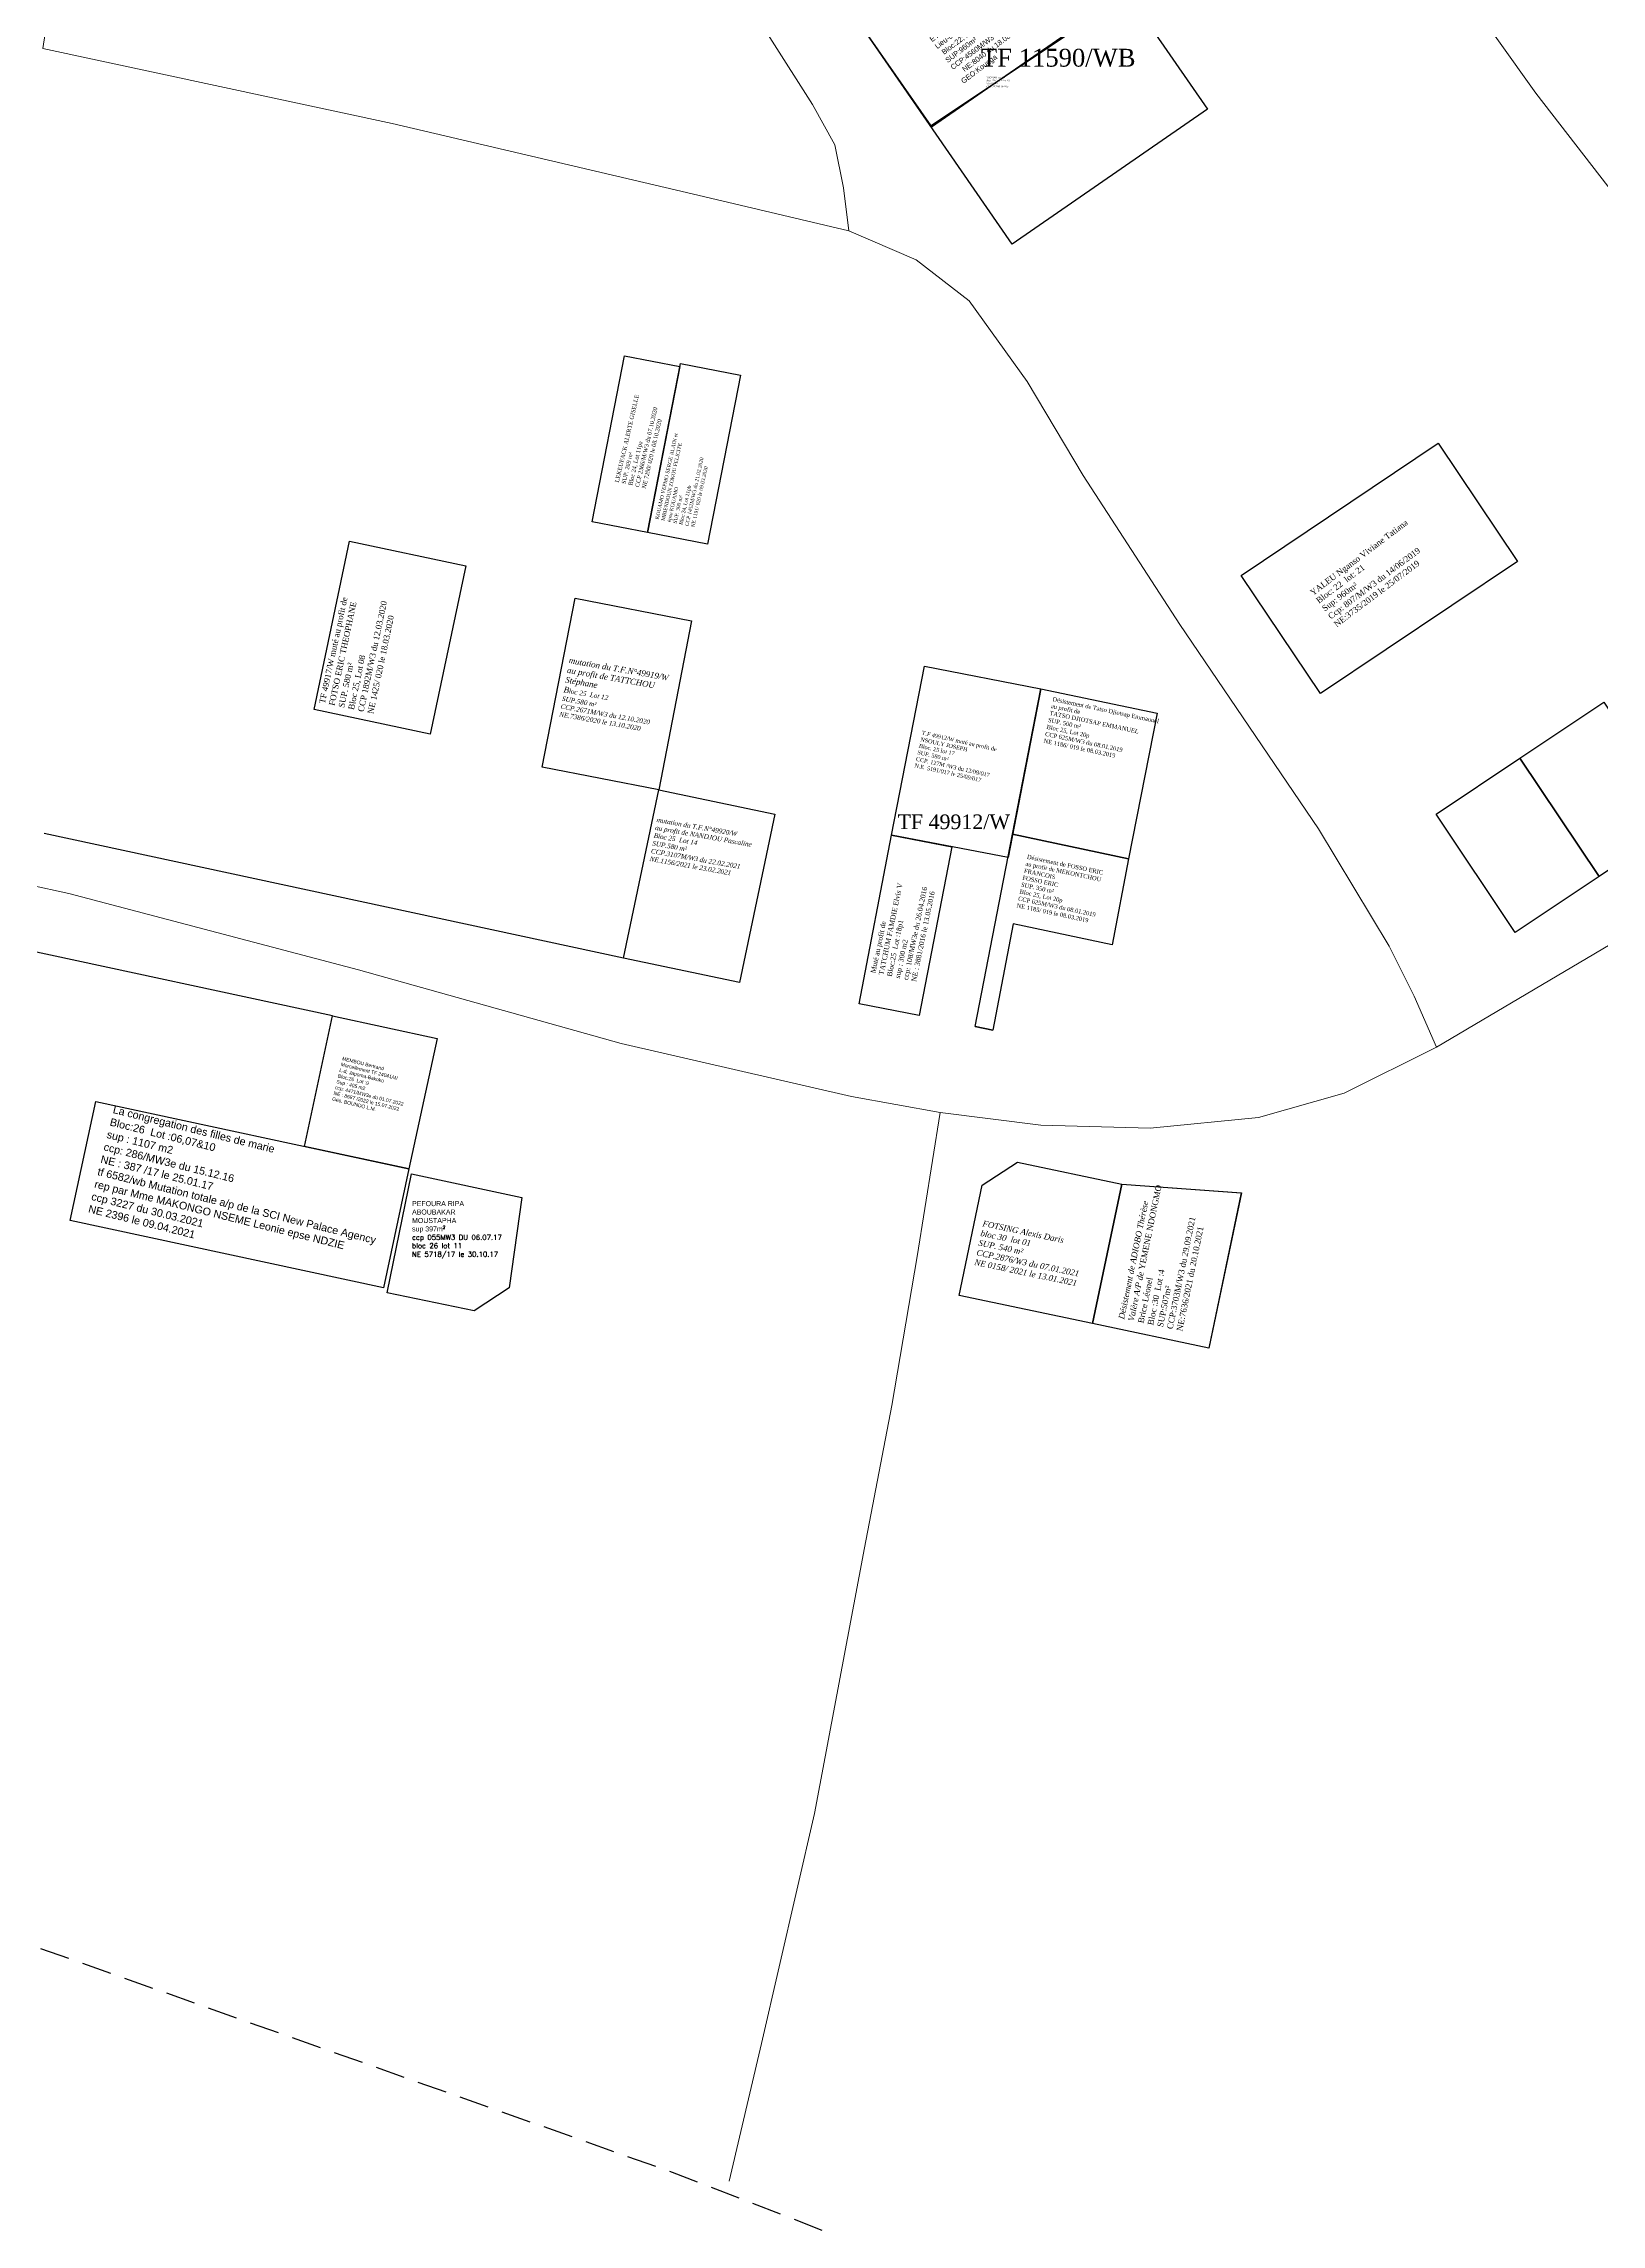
# Model space of a CAD drawing. Header units: millimetres. Extents: x 589619 to 593486, y 440379 to 445141.
# Drawn here: x 591600.5 to 591863.2, y 443075.5 to 443443.1 of the extents above; entities that cross this region are included whole.
import ezdxf

# ---------------------------------------------------------------- set-up
doc = ezdxf.new("R2010")
doc.units = ezdxf.units.MM
doc.header["$LTSCALE"] = 10
doc.linetypes.add('DISCONTINU', pattern=[0.75, 0.5, -0.25])
for name, color, linetype in [('end maj 26 02 2021', 7, 'Continuous'), ('MAJ OCT 2021', 7, 'Continuous'), ('Parcelle MAJ', 6, 'Continuous'), ('TF 13164 TF 13163 ET TF 45114 ANNULES', 250, 'Continuous')]:
    doc.layers.add(name, color=color, linetype=linetype)
doc.layers.add('Roads_others', color=24, linetype='Continuous', lineweight=9)
doc.styles.add('Times 1.0', font='times.ttf', dxfattribs={"width": 0.99, "height": 1})

msp = doc.modelspace()

# ---------------------------------------------------------------- linework, layer by layer
at = {"flags": 128}
for points in [[(591863.55, 443332.13), (591876.89, 443312.19), (591862.76, 443302.73), (591849.42, 443322.68)], [(591849.42, 443322.68), (591862.76, 443302.73), (591848.63, 443293.28), (591835.29, 443313.23)]]:
    msp.add_lwpolyline(points, close=True, dxfattribs=at)
at = {"color": 3, "linetype": 'ByBlock', "lineweight": -3, "ltscale": 0.0014, "flags": 128}
msp.add_lwpolyline([(591609.34, 443264.78), (591662.13, 443253.43), (591657.83, 443233.39), (591605.03, 443244.74)], close=True, dxfattribs=at)
msp.add_lwpolyline([(591609.34, 443264.78), (591662.13, 443253.43), (591657.83, 443233.39), (591605.03, 443244.74)], close=True, dxfattribs=at)
at = {"layer": 'end maj 26 02 2021', "color": 150, "lineweight": -3}
msp.add_line((591757.6, 443277.45), (591760.54, 443276.83), dxfattribs=at)
msp.add_line((591757.6, 443277.45), (591760.54, 443276.83), dxfattribs=at)
at = {"layer": 'end maj 26 02 2021', "color": 150, "lineweight": -3, "flags": 128}
for points in [[(591769.45, 443471.54), (591796.75, 443432.05), (591763.84, 443409.31), (591736.55, 443448.79)], [(591769.45, 443471.54), (591796.75, 443432.05), (591763.84, 443409.31), (591736.55, 443448.79)], [(591698.48, 443390.48), (591707.77, 443388.67), (591702.33, 443360.72), (591693.04, 443362.53)], [(591698.48, 443390.48), (591707.77, 443388.67), (591702.33, 443360.72), (591693.04, 443362.53)], [(591707.88, 443389.2), (591718.03, 443387.22), (591712.48, 443358.75), (591702.33, 443360.72)], [(591707.88, 443389.2), (591718.03, 443387.22), (591712.48, 443358.75), (591702.33, 443360.72)], [(591768.66, 443334.37), (591788.24, 443330.25), (591783.46, 443305.72), (591763.89, 443309.84)], [(591768.66, 443334.37), (591788.24, 443330.25), (591783.46, 443305.72), (591763.89, 443309.84)], [(591763.89, 443309.84), (591783.46, 443305.72), (591780.66, 443291.22), (591764.01, 443294.72), (591760.54, 443276.83), (591757.6, 443277.45)], [(591763.89, 443309.84), (591783.46, 443305.72), (591780.66, 443291.22), (591764.01, 443294.72), (591760.54, 443276.83), (591757.6, 443277.45)]]:
    msp.add_lwpolyline(points, close=True, dxfattribs=at)
at = {"layer": 'end maj 26 02 2021', "color": 150}
for points in [[(591769.45, 443471.54), (591783.43, 443451.51), (591750.18, 443429.27), (591736.55, 443448.79)], [(591769.45, 443471.54), (591783.43, 443451.51), (591750.18, 443429.27), (591736.55, 443448.79)], [(591835.64, 443375.79), (591849.02, 443355.85), (591815.81, 443333.56), (591802.43, 443353.49)], [(591835.64, 443375.79), (591849.02, 443355.85), (591815.81, 443333.56), (591802.43, 443353.49)]]:
    msp.add_lwpolyline(points, close=True, dxfattribs=at)
at = {"layer": 'end maj 26 02 2021', "color": 3, "lineweight": -3, "flags": 128}
for points in [[(591652.12, 443359.24), (591671.69, 443355.12), (591665.72, 443326.74), (591646.15, 443330.86)], [(591652.12, 443359.24), (591671.69, 443355.12), (591665.72, 443326.74), (591646.15, 443330.86)], [(591690.14, 443349.65), (591709.77, 443345.83), (591704.24, 443317.36), (591684.6, 443321.18)], [(591690.14, 443349.65), (591709.77, 443345.83), (591704.24, 443317.36), (591684.6, 443321.18)], [(591743.5, 443309.72), (591753.66, 443307.74), (591748.17, 443279.29), (591738.01, 443281.24)], [(591743.5, 443309.72), (591753.66, 443307.74), (591748.17, 443279.29), (591738.01, 443281.24)]]:
    msp.add_lwpolyline(points, close=True, dxfattribs=at)
at = {"layer": 'end maj 26 02 2021', "color": 3}
msp.add_lwpolyline([(591749.03, 443338.19), (591768.66, 443334.37), (591763.13, 443305.9), (591743.5, 443309.72)], close=True, dxfattribs=at)
msp.add_lwpolyline([(591749.03, 443338.19), (591768.66, 443334.37), (591763.13, 443305.9), (591743.5, 443309.72)], close=True, dxfattribs=at)
at = {"layer": 'end maj 26 02 2021', "color": 3, "linetype": 'ByBlock', "lineweight": -3, "ltscale": 0.0014, "flags": 128}
msp.add_lwpolyline([(591704.24, 443317.36), (591723.81, 443313.26), (591717.87, 443284.88), (591698.29, 443288.98)], close=True, dxfattribs=at)
msp.add_lwpolyline([(591704.24, 443317.36), (591723.81, 443313.26), (591717.87, 443284.88), (591698.29, 443288.98)], close=True, dxfattribs=at)
at = {"layer": 'end maj 26 02 2021', "color": 150, "linetype": 'ByBlock', "lineweight": -3, "ltscale": 0.0014, "flags": 128}
for points in [[(591764.71, 443254.55), (591782.32, 443250.84), (591777.38, 443227.36), (591754.87, 443232.1), (591758.79, 443250.69)], [(591764.71, 443254.55), (591782.32, 443250.84), (591777.38, 443227.36), (591754.87, 443232.1), (591758.79, 443250.69)], [(591764.71, 443254.55), (591782.32, 443250.84), (591777.38, 443227.36), (591754.87, 443232.1), (591758.79, 443250.69)], [(591764.71, 443254.55), (591782.32, 443250.84), (591777.38, 443227.36), (591754.87, 443232.1), (591758.79, 443250.69)], [(591782.32, 443250.84), (591802.45, 443249.39), (591802.45, 443249.39), (591796.95, 443223.23), (591777.38, 443227.36)], [(591782.32, 443250.84), (591802.45, 443249.39), (591802.45, 443249.39), (591796.95, 443223.23), (591777.38, 443227.36)]]:
    msp.add_lwpolyline(points, close=True, dxfattribs=at)
at = {"layer": 'end maj 26 02 2021', "color": 150, "lineweight": -3, "flags": 128}
msp.add_lwpolyline([(591764.71, 443254.55), (591782.32, 443250.84)], dxfattribs=at)
msp.add_lwpolyline([(591764.71, 443254.55), (591782.32, 443250.84)], dxfattribs=at)
msp.add_lwpolyline([(591764.71, 443254.55), (591782.32, 443250.84)], dxfattribs=at)
msp.add_lwpolyline([(591764.71, 443254.55), (591782.32, 443250.84)], dxfattribs=at)
at = {"layer": 'end maj 26 02 2021', "color": 150, "flags": 128}
msp.add_lwpolyline([(591662.55, 443252.61), (591681.14, 443248.6), (591679.03, 443233.41), (591673.13, 443229.52), (591658.44, 443232.53)], close=True, dxfattribs=at)
msp.add_lwpolyline([(591662.55, 443252.61), (591681.14, 443248.6), (591679.03, 443233.41), (591673.13, 443229.52), (591658.44, 443232.53)], close=True, dxfattribs=at)
at = {"layer": 'MAJ OCT 2021'}
for p, q in [((591698.29, 443288.98), (591600.64, 443309.97)), ((591649.26, 443279.21), (591596.47, 443290.56))]:
    msp.add_line(p, q, dxfattribs=at)
at = {"layer": 'MAJ OCT 2021', "flags": 128}
msp.add_lwpolyline([(591802.46, 443249.39), (591796.95, 443223.23), (591777.38, 443227.36), (591782.32, 443250.84)], close=True, dxfattribs=at)
msp.add_lwpolyline([(591802.46, 443249.39), (591796.95, 443223.23), (591777.38, 443227.36), (591782.32, 443250.84)], close=True, dxfattribs=at)
at = {"layer": 'Parcelle MAJ', "lineweight": 30}
for p, q in [((591644.54, 443257.22), (591649.26, 443279.21)), ((591649.26, 443279.21), (591666.86, 443275.43)), ((591666.86, 443275.43), (591662.13, 443253.43)), ((591662.13, 443253.43), (591644.54, 443257.22))]:
    msp.add_line(p, q, dxfattribs=at)
at = {"layer": 'Parcelle MAJ', "lineweight": 30, "flags": 128}
msp.add_lwpolyline([(591769.45, 443471.54), (591783.1, 443451.79), (591750.2, 443429.05), (591736.55, 443448.79)], close=True, dxfattribs=at)
msp.add_lwpolyline([(591649.26, 443279.21), (591666.86, 443275.43), (591662.13, 443253.43), (591644.54, 443257.22), (591649.26, 443279.21)], dxfattribs=at)
at = {"layer": 'Roads_others'}
for points in [[(591515.38, 443805.87), (591521.82, 443800.74), (591531.51, 443796.16), (591544.76, 443791.45), (591555.93, 443787.17), (591607.18, 443757.05), (591645.93, 443725.14), (591665.74, 443710.38), (591690.94, 443673.29), (591732.39, 443614.16), (591739.36, 443604.14), (591762.2, 443571.31), (591774.21, 443552.47), (591784.72, 443534.06), (591819.77, 443480.11), (591852.12, 443434.75), (591881.79, 443396.47), (591888.2, 443390.12), (591893.12, 443383.17), (591898.11, 443374.17), (591904.15, 443361.37), (591910.27, 443350.03), (591922.91, 443326.96)], [(591600.43, 443442.33), (591602.2, 443453.95), (591606.57, 443477.98), (591609.53, 443491), (591612.05, 443500.76), (591616.14, 443509.27), (591621.41, 443517.48), (591631.39, 443525.85), (591642.91, 443533.41), (591658.31, 443542.95), (591669.91, 443552), (591691.86, 443569.38), (591703.24, 443577.09), (591714.03, 443583.98), (591730.17, 443595.38), (591739.36, 443604.14)], [(591658.31, 443542.95), (591669.05, 443528.03), (591680.38, 443513.55), (591700.36, 443482.22), (591716.17, 443454.87), (591730.18, 443432.85), (591733.92, 443426.05), (591735.41, 443418.81), (591736.31, 443411.56)], [(591415.24, 443336.46), (591451.38, 443329.62), (591497.21, 443320.98), (591530.72, 443314.67), (591571.27, 443307.19), (591604.77, 443299.88), (591653.63, 443286.99), (591697.89, 443274.57), (591736.75, 443265.65), (591751.71, 443262.94), (591768.68, 443260.8), (591787.09, 443260.31), (591805.37, 443262.08), (591819.79, 443266.18), (591835.36, 443273.93), (591910.28, 443318.22), (591922.91, 443326.96), (591947.05, 443343.93), (592015.04, 443387.89), (592089.08, 443439.68), (592207.23, 443518.62)], [(591747.63, 443406.69), (591736.31, 443411.56), (591708.92, 443418.04), (591659.32, 443429.68), (591600.43, 443442.33)], [(591835.36, 443273.93), (591831.58, 443282.55), (591827.4, 443290.98), (591815.48, 443310.77), (591792.06, 443345.21), (591775.81, 443370.34), (591766.34, 443386.15), (591756.57, 443399.75), (591747.63, 443406.69)], [(591751.71, 443262.94), (591747.8, 443238.68), (591743.52, 443213.54), (591738.92, 443189.58), (591730.47, 443144.76), (591721.59, 443106), (591716.1, 443082.77)]]:
    msp.add_lwpolyline(points, dxfattribs=at)
at = {"layer": 'TF 13164 TF 13163 ET TF 45114 ANNULES', "linetype": 'DISCONTINU', "lineweight": -3, "flags": 128}
msp.add_lwpolyline([(591061.53, 445042.27), (591101.53, 444954.27), (591206.53, 444604.27), (591351.53, 444369.27), (591516.53, 444349.27), (591656.53, 444287.27), (591901.53, 444294.27), (592206.53, 444362.27), (592496.53, 444369.27), (592650.88, 444526.03), (592816.53, 444694.27), (593031.53, 444354.27), (593267.69, 444041.63), (593177.69, 443861.63), (592952.69, 443676.63), (592895.57, 443501.91), (592952.38, 443543.41), (593005.3, 443527.87), (593026.64, 443499.05), (593056.38, 443449.49), (593133.96, 443493.33), (593165.2, 443554.79), (593264.07, 443591.37), (593375.56, 443584.47), (593418.33, 443582.62), (593465.53, 443558.02), (593485.91, 443471.51), (593335.65, 443462.93), (593055.16, 443327.94), (593105.66, 443176.17), (593120.37, 443175.55), (593137, 443125.57), (593160.73, 443133.47), (593178.09, 443081.28), (593268.23, 443111.28), (593357.91, 442841.81), (593125.02, 442764.31), (592879.69, 442886.63), (592546.53, 442854.27), (592306.53, 442877.27), (592046.53, 442969.27), (591861.53, 443024.27), (591706.53, 443084.27), (591466.53, 443169.27), (591185.53, 443254.27), (590892.53, 443334.27), (590652.53, 443379.27), (590350.53, 443417.27), (590111.56, 443389.83), (590073.83, 443474.17), (590006.29, 443648.33), (589927.63, 443844.62), (590031.73, 444321.02), (590094.72, 444687.7), (590075.84, 444942.18), (590369.53, 444992.27), (590641.53, 444999.27), (590953.53, 445044.27), (591061.53, 445042.27)], dxfattribs=at)
msp.add_lwpolyline([(591061.53, 445042.27), (591101.53, 444954.27), (591206.53, 444604.27), (591351.53, 444369.27), (591516.53, 444349.27), (591656.53, 444287.27), (591901.53, 444294.27), (592206.53, 444362.27), (592496.53, 444369.27), (592650.88, 444526.03), (592816.53, 444694.27), (593031.53, 444354.27), (593267.69, 444041.63), (593177.69, 443861.63), (592952.69, 443676.63), (592895.57, 443501.91), (592952.38, 443543.41), (593005.3, 443527.87), (593026.64, 443499.05), (593056.38, 443449.49), (593133.96, 443493.33), (593165.2, 443554.79), (593264.07, 443591.37), (593375.56, 443584.47), (593418.33, 443582.62), (593465.53, 443558.02), (593485.91, 443471.51), (593335.65, 443462.93), (593055.16, 443327.94), (593105.66, 443176.17), (593120.37, 443175.55), (593137, 443125.57), (593160.73, 443133.47), (593178.09, 443081.28), (593268.23, 443111.28), (593357.91, 442841.81), (593125.02, 442764.31), (592879.69, 442886.63), (592546.53, 442854.27), (592306.53, 442877.27), (592046.53, 442969.27), (591861.53, 443024.27), (591706.53, 443084.27), (591466.53, 443169.27), (591185.53, 443254.27), (590892.53, 443334.27), (590652.53, 443379.27), (590350.53, 443417.27), (590111.56, 443389.83), (590073.83, 443474.17), (590006.29, 443648.33), (589927.63, 443844.62), (590031.73, 444321.02), (590094.72, 444687.7), (590075.84, 444942.18), (590369.53, 444992.27), (590641.53, 444999.27), (590953.53, 445044.27), (591061.53, 445042.27)], dxfattribs=at)

# ---------------------------------------------------------------- texts
at = {"insert": (591744.5, 443451.08), "char_height": 0.8789, "width": 31.3933, "attachment_point": 1, "rotation": 37.015}
msp.add_mtext('\\A1;TASSA KUETCHE Donatien                                  \\P{\\C1;Mutation totale du T.F.N°11590/WB établi\\Ple   /08/2022 à la demande de Mme KENMOGNE\\PRachel suivant procuration spéciale n°6191\\Pdu 12/10/2020 de Madame TSOPMO Louise\\Ppar devant Me Jean-Jacque MOUKORY \\PEYANGO, Notaire à douala\\P}Lieu-dit: Japoma-Bakoko                                                          Bloc:22; lot :12                                                           SUP:960m²                                                                      CCP:4560M/W3 du 10.08.2022                                                   NE:8040 du 18.08.2022                                        GEO:Kounga', dxfattribs=at)
at = {"layer": 'end maj 26 02 2021', "color": 150, "linetype": 'ByBlock', "lineweight": -3, "ltscale": 0.0014, "attachment_point": 1, "style": 'Times 1.0'}
for s, insert, char_height, width in [('{\\C1;TF 11590/WB}', (591758.57, 443442.25), 3, 76.9885), ('{\\C1;TF 11590/WB}', (591758.57, 443442.25), 3, 76.9885), ('{\\fTimes New Roman|b0|i1|c0|p18;\\C7;TSOPMO Louise \\PBloc 22 Lots 12 et 13\\PSUP.1920\\PCCP.2020M/W3 Du 04.05.2020\\PNE.2529 /2020 Le 05.05.2020}', (591759.49, 443437.55), 0.3, 8.8145), ('{\\fTimes New Roman|b0|i1|c0|p18;\\C7;TSOPMO Louise \\PBloc 22 Lots 12 et 13\\PSUP.1920\\PCCP.2020M/W3 Du 04.05.2020\\PNE.2529 /2020 Le 05.05.2020}', (591759.49, 443437.55), 0.3, 8.8145), ('{\\C1;TF 49912/W}', (591744.5, 443313.18), 2.468, 26.3173), ('{\\C1;TF 49912/W}', (591744.5, 443313.18), 2.468, 26.3173)]:
    msp.add_mtext(s, dxfattribs=dict(at, insert=insert, char_height=char_height, width=width))
for s, insert, char_height, width, rotation in [('{\\C256;LEKEUFACK ALERTE GISELLE\\PSUP. 269 m²\\PBloc 24, Lot 11pa\\PCCP 2366/M/W3 du 07.10.2020\\PNE 7290/ 020 le 08.10.2020}', (591696.82, 443369.26), 0.7, 17.2734, 76.9237), ('{\\C256;LEKEUFACK ALERTE GISELLE\\PSUP. 269 m²\\PBloc 24, Lot 11pa\\PCCP 2366/M/W3 du 07.10.2020\\PNE 7290/ 020 le 08.10.2020}', (591696.82, 443369.26), 0.7, 17.2734, 76.9237), ('{\\C256;KOUAMO YEPMO SERGE ALAIN et\\PMBIENDOUN ZOKOU FELICITE\\Pépse KOUAMO\\PSUP. 300 m²\\PBloc 24, Lot 11pb\\PCCP 1452M/W3 du 21.02.2020\\PNE 1191/ 020 le 09.03.2020 }', (591703.63, 443362.99), 0.6151, 43.0583, 77.4137), ('{\\C256;KOUAMO YEPMO SERGE ALAIN et\\PMBIENDOUN ZOKOU FELICITE\\Pépse KOUAMO\\PSUP. 300 m²\\PBloc 24, Lot 11pb\\PCCP 1452M/W3 du 21.02.2020\\PNE 1191/ 020 le 09.03.2020 }', (591703.63, 443362.99), 0.6151, 43.0583, 77.4137), ('{\\C1;TF 49917/W muté au profit de\\C256;\\P\\fTimes New Roman|b0|i0|c186|p18;FOTSO ERIC THEOPHANE\\PSUP. 580 m²\\PBloc 25, Lot 08\\PCCP 1892M/W3 du 12.03.2020\\PNE 1425/ 020 le 18.03.2020}', (591646.97, 443332.01), 1, 36.7223, 77.963), ('{\\C1;TF 49917/W muté au profit de\\C256;\\P\\fTimes New Roman|b0|i0|c186|p18;FOTSO ERIC THEOPHANE\\PSUP. 580 m²\\PBloc 25, Lot 08\\PCCP 1892M/W3 du 12.03.2020\\PNE 1425/ 020 le 18.03.2020}', (591646.97, 443332.01), 1, 36.7223, 77.963), ('{\\fTimes New Roman|b0|i1|c0|p18;\\H1.25x;\\C1;mutation du T.F.N°49919/W \\Pau profit de \\C7;TATTCHOU \\PStéphane\\PB\\H0.8x;loc 25  Lot 12\\PSUP.580 m²\\PCCP.2671M/W3 du 12.10.2020\\PNE.7386/2020 le 13.10.2020}', (591689.19, 443339.7), 0.8, 43.1262, 349.8838), ('{\\fTimes New Roman|b0|i1|c0|p18;\\H1.25x;\\C1;mutation du T.F.N°49919/W \\Pau profit de \\C7;TATTCHOU \\PStéphane\\PB\\H0.8x;loc 25  Lot 12\\PSUP.580 m²\\PCCP.2671M/W3 du 12.10.2020\\PNE.7386/2020 le 13.10.2020}', (591689.19, 443339.7), 0.8, 43.1262, 349.8838), ('{\\C1;Désistement de Tatso Djiotsap Emmanuel \\Pau profit de \\P\\C256;TATSO DJIOTSAP EMMANUEL \\PSUP. 500 m²\\PBloc 25, Lot 20p\\PCCP 625M/W3 du 08.01.2019\\PNE 1186/ 019 le 08.03.2019 \\P }', (591770.71, 443333.02), 0.7196, 27.043, 348.0864), ('{\\C1;Désistement de Tatso Djiotsap Emmanuel \\Pau profit de \\P\\C256;TATSO DJIOTSAP EMMANUEL \\PSUP. 500 m²\\PBloc 25, Lot 20p\\PCCP 625M/W3 du 08.01.2019\\PNE 1186/ 019 le 08.03.2019 \\P }', (591770.71, 443333.02), 0.7196, 27.043, 348.0864), ('{\\fTimes New Roman|b0|i1|c0|p18;\\C1;mutation du T.F.N°49920/W \\Pau profit de \\C7;NANDJOU Pascaline\\PBloc 25  Lot 14\\PSUP.580 m²\\PCCP.3107M/W3 du 22.02.2021\\PNE.1156/2021 le 23.02.2021}', (591703.95, 443312.7), 0.8, 43.1262, 349.9422), ('{\\fTimes New Roman|b0|i1|c0|p18;\\C1;mutation du T.F.N°49920/W \\Pau profit de \\C7;NANDJOU Pascaline\\PBloc 25  Lot 14\\PSUP.580 m²\\PCCP.3107M/W3 du 22.02.2021\\PNE.1156/2021 le 23.02.2021}', (591703.95, 443312.7), 0.8, 43.1262, 349.9422), ('{\\C1;Désistement de FOSSO ERIC\\Pau profit de MEKONTCHOU \\PFRANCOIS\\P\\C256;FOSSO ERIC \\PSUP. 350 m²\\PBloc 25, Lot 20p\\PCCP 625M/W3 du 08.01.2019\\PNE 1185/ 019 le 08.03.2019 \\P }', (591766.41, 443306.43), 0.7196, 27.043, 348.0864), ('{\\C1;Désistement de FOSSO ERIC\\Pau profit de MEKONTCHOU \\PFRANCOIS\\P\\C256;FOSSO ERIC \\PSUP. 350 m²\\PBloc 25, Lot 20p\\PCCP 625M/W3 du 08.01.2019\\PNE 1185/ 019 le 08.03.2019 \\P }', (591766.41, 443306.43), 0.7196, 27.043, 348.0864), ('{\\fTimes New Roman|b0|i1|c0|p18;\\C256;FOTSING Alexis Daris\\Pbloc 30  lot 01\\P\\fTimes New Roman|b0|i1|c186|p18;SUP. \\fTimes New Roman|b0|i1|c0|p18;540\\fTimes New Roman|b0|i1|c186|p18; m²\\PCCP\\fTimes New Roman|b0|i1|c0|p18;.2876\\fTimes New Roman|b0|i1|c186|p18;/W\\fTimes New Roman|b0|i1|c0|p18;3\\fTimes New Roman|b0|i1|c186|p18; du \\fTimes New Roman|b0|i1|c0|p18;07\\fTimes New Roman|b0|i1|c186|p18;.\\fTimes New Roman|b0|i1|c0|p18;01\\fTimes New Roman|b0|i1|c186|p18;.202\\fTimes New Roman|b0|i1|c0|p18;1\\fTimes New Roman|b0|i1|c186|p18;\\PNE \\fTimes New Roman|b0|i1|c0|p18;0158\\fTimes New Roman|b0|i1|c186|p18;/ \\fTimes New Roman|b0|i1|c0|p18;2021\\fTimes New Roman|b0|i1|c186|p18; le 13.\\fTimes New Roman|b0|i1|c0|p18;01.2021}', (591758.96, 443244.76), 1, 28.0173, 348.185), ('{\\fTimes New Roman|b0|i1|c0|p18;\\C256;FOTSING Alexis Daris\\Pbloc 30  lot 01\\P\\fTimes New Roman|b0|i1|c186|p18;SUP. \\fTimes New Roman|b0|i1|c0|p18;540\\fTimes New Roman|b0|i1|c186|p18; m²\\PCCP\\fTimes New Roman|b0|i1|c0|p18;.2876\\fTimes New Roman|b0|i1|c186|p18;/W\\fTimes New Roman|b0|i1|c0|p18;3\\fTimes New Roman|b0|i1|c186|p18; du \\fTimes New Roman|b0|i1|c0|p18;07\\fTimes New Roman|b0|i1|c186|p18;.\\fTimes New Roman|b0|i1|c0|p18;01\\fTimes New Roman|b0|i1|c186|p18;.202\\fTimes New Roman|b0|i1|c0|p18;1\\fTimes New Roman|b0|i1|c186|p18;\\PNE \\fTimes New Roman|b0|i1|c0|p18;0158\\fTimes New Roman|b0|i1|c186|p18;/ \\fTimes New Roman|b0|i1|c0|p18;2021\\fTimes New Roman|b0|i1|c186|p18; le 13.\\fTimes New Roman|b0|i1|c0|p18;01.2021}', (591758.96, 443244.76), 1, 28.0173, 348.185)]:
    msp.add_mtext(s, dxfattribs=dict(at, insert=insert, char_height=char_height, width=width, rotation=rotation))
at = {"layer": 'end maj 26 02 2021', "insert": (591813.93, 443350.83), "char_height": 1, "attachment_point": 1, "rotation": 36.9983}
msp.add_mtext_dynamic_manual_height_columns('{\\fTimes New Roman|b0|i0|c0|p18;YALEU Nganso Viviane Tatiana\\PBloc: 22  lot: 21\\PSup: 960m²\\PCcp: 807/M/W3 du 14/06/2019\\PNE:3735/2019 le 25/07/2019}', width=77.9919, gutter_width=12.5, heights=[19.91], dxfattribs=at)
msp.add_mtext_dynamic_manual_height_columns('{\\fTimes New Roman|b0|i0|c0|p18;YALEU Nganso Viviane Tatiana\\PBloc: 22  lot: 21\\PSup: 960m²\\PCcp: 807/M/W3 du 14/06/2019\\PNE:3735/2019 le 25/07/2019}', width=77.9919, gutter_width=12.5, heights=[19.91], dxfattribs=at)
at = {"layer": 'end maj 26 02 2021', "insert": (591748.69, 443327.31), "char_height": 0.6757, "width": 101.1181, "attachment_point": 1, "rotation": 347.3619}
msp.add_mtext('{\\fTimes New Roman|b0|i0|c0|p18;\\C1;T.F 49912/W\\C256; \\C1;muté au profit de\\P\\C256;NSOULY JOSEPH \\PBloc. 25 lot 17\\PSUP. 580 m²\\PCCP. 127M /W3 du 12/09/017\\PN.E  5191/017 le 25/09/017}', dxfattribs=at)
msp.add_mtext('{\\fTimes New Roman|b0|i0|c0|p18;\\C1;T.F 49912/W\\C256; \\C1;muté au profit de\\P\\C256;NSOULY JOSEPH \\PBloc. 25 lot 17\\PSUP. 580 m²\\PCCP. 127M /W3 du 12/09/017\\PN.E  5191/017 le 25/09/017}', dxfattribs=at)
at = {"layer": 'end maj 26 02 2021', "color": 150, "lineweight": -3, "insert": (591739.93, 443286.52), "char_height": 0.8411, "width": 21.4622, "attachment_point": 1, "rotation": 78.2327}
msp.add_mtext('{\\fTimes New Roman|b0|i0|c0|p18;\\C1;Muté au profit de \\C256;\\PTATCHUM FAMDIE Elvis V\\PBloc:25  Lot :18p1\\Psup : 300 m2\\Pccp: 108/MW3e du 26.04.2016\\PNE : 3881/2016 le 13.05.2016 }', dxfattribs=at)
msp.add_mtext('{\\fTimes New Roman|b0|i0|c0|p18;\\C1;Muté au profit de \\C256;\\PTATCHUM FAMDIE Elvis V\\PBloc:25  Lot :18p1\\Psup : 300 m2\\Pccp: 108/MW3e du 26.04.2016\\PNE : 3881/2016 le 13.05.2016 }', dxfattribs=at)
at = {"layer": 'end maj 26 02 2021', "linetype": 'ByBlock', "width": 4018.0667, "attachment_point": 1, "rotation": 346.0623}
for s, insert, char_height in [('{\\fArial|b0|i0|c0|p34;\\C7;MEMBOU Bertrand \\P\\C1;Morcellement TF 24041/W\\P\\C7;L-d: Japoma-Bakoko\\PBloc:26  Lot :9\\PSup : 405 m2\\Pccp: 4471/MW3e du 01.07.2022\\PNE : 8687 /2022 le 15.07.2022\\PGéo. BOUNDO L.M.}', (591650.96, 443272.35), 0.6), ('{\\fArial|b0|i0|c0|p34;La congregation des filles de marie\\PBloc:26  Lot :06,07&10\\Psup : 1107 m2\\Pccp: 286/MW3e du 15.12.16\\PNE : 387 /17 le 25.01.17\\P\\C1;tf 6582/wb \\C3;Mutation totale a/p de la SCI New Palace Agency \\Prep par Mme MAKONGO NSEME Leonie epse NDZIE\\Pccp 3227 du 30.03.2021\\PNE 2396 le 09.04.2021}', (591612.43, 443264.12), 1.2928), ('{\\fArial|b0|i0|c0|p34;La congregation des filles de marie\\PBloc:26  Lot :06,07&10\\Psup : 1107 m2\\Pccp: 286/MW3e du 15.12.16\\PNE : 387 /17 le 25.01.17\\P\\C1;tf 6582/wb \\C3;Mutation totale a/p de la SCI New Palace Agency \\Prep par Mme MAKONGO NSEME Leonie epse NDZIE\\Pccp 3227 du 30.03.2021\\PNE 2396 le 09.04.2021}', (591612.43, 443264.12), 1.2928)]:
    msp.add_mtext(s, dxfattribs=dict(at, insert=insert, char_height=char_height))
at = {"layer": 'end maj 26 02 2021', "color": 150, "insert": (591662.65, 443248.01), "char_height": 0.853, "width": 13.9789, "attachment_point": 1}
msp.add_mtext('PEFOURA RIPA ABOUBAKAR MOUSTAPHA \\Psup 397m{\\Fromans|c0;²\\Pccp 055MW3 DU 06.07.17\\Pbloc 26 lot 11\\PNE 5718/17 le 30.10.17}', dxfattribs=at)
msp.add_mtext('PEFOURA RIPA ABOUBAKAR MOUSTAPHA \\Psup 397m{\\Fromans|c0;²\\Pccp 055MW3 DU 06.07.17\\Pbloc 26 lot 11\\PNE 5718/17 le 30.10.17}', dxfattribs=at)
at = {"layer": 'MAJ OCT 2021', "insert": (591781.72, 443228.22), "char_height": 1, "width": 23.9504, "attachment_point": 1, "rotation": 78.4209}
msp.add_mtext('{\\fTimes New Roman|b0|i1|c0|p18;\\C1;Désistement de ADIOBO Thérèse Valère A/P de\\fTimes New Roman|b0|i0|c0|p18;\\C256; YEMENE NDONGMO Brice Léonel\\fTimes New Roman|b0|i1|c0|p18;\\C1;\\P\\fTimes New Roman|b0|i0|c0|p18;\\C256;Bloc :30  Lot :4\\PSUP:507m²\\PCCP:3703M/W3 du 29.09.2021\\PNE:7636/2021 du 20.10.2021}', dxfattribs=at)
msp.add_mtext('{\\fTimes New Roman|b0|i1|c0|p18;\\C1;Désistement de ADIOBO Thérèse Valère A/P de\\fTimes New Roman|b0|i0|c0|p18;\\C256; YEMENE NDONGMO Brice Léonel\\fTimes New Roman|b0|i1|c0|p18;\\C1;\\P\\fTimes New Roman|b0|i0|c0|p18;\\C256;Bloc :30  Lot :4\\PSUP:507m²\\PCCP:3703M/W3 du 29.09.2021\\PNE:7636/2021 du 20.10.2021}', dxfattribs=at)

doc.saveas('drawing.dxf')
